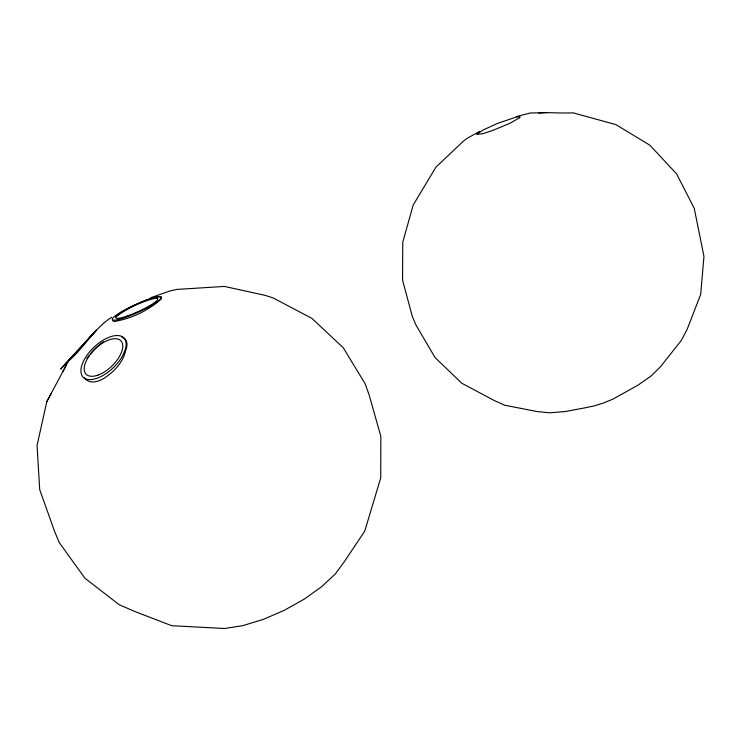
<?xml version="1.0" encoding="UTF-8"?>
<svg xmlns="http://www.w3.org/2000/svg" width="741" height="741" viewBox="0 0 741 741"><rect width="100%" height="100%" fill="white"/><g stroke="black" fill="none" stroke-linecap="round" stroke-linejoin="round"><path stroke-width="1.11" d="M111.632 317.268C94.014 328.485 84.094 347.742 68.431 361.182L46.766 401.724L37.05 445.563L39.718 489.644L54.334 530.723L59.16 542.44L84.974 578.258L119.079 604.637L134.482 611.371L171.801 625.728L224.718 628.488L242.752 625.645L263.12 619.457L284.192 610.362L304.264 599.108L321.751 586.622L335.34 573.904L344.148 561.937L364.729 531.186L380.744 477.797L380.818 436.273L369.24 395.305L365.137 383.736L343.231 347.733L311.97 318.417L273.234 297.993L265.167 295.363L224.421 286.434L176.664 289.416L169.541 291.102L150.664 297.752M66.097 365.554L63.087 371.213L63.504 370.435M46.766 401.724L51.379 393.138M96.404 330.134L89.967 337.303M64.708 364.637L63.337 366.239L66.042 363.386M92.171 334.858L93.764 333.015L88.661 338.442M66.885 362.229L60.679 369.138L68.709 360.524M64.819 364.452L69.876 358.922M87.012 340.564L91.921 335.191M68.339 360.571L73.489 354.958M83.501 344.417L88.448 339.017M72.581 355.912L77.453 350.623M79.657 348.613L84.335 343.528M77.249 350.808L82.01 345.621M79.843 348.446L70.895 358.19M81.491 346.223L86.512 340.73M85.317 342.064L95.543 331.005M67.014 362.395L72.016 356.94M93.996 332.737L95.737 331.171M115.661 316.898C126.868 308.312 139.864 302.143 153.257 297.799M479.825 131.277L466.747 138.576L463.181 141.383L435.977 167.096L413.2 204.988L402.78 242.14L402.548 280.052L412.246 316.194L415.896 324.929L435.041 357.533L461.708 383.199L493.951 400.372L504.704 405.225L537.503 411.625L549.748 412.811L565.466 411.524L584.89 407.846L594.078 405.938L603.711 402.937L613.057 399.056L637.945 385.181L651.33 375.826L660.481 366.767L681.34 340.388L687.213 329.217L700.708 294.344L703.95 256.358L694.234 208.332L676.589 173.857L649.885 145.217L615.938 124.627L573.228 112.864A22.832 1.538 0.8 0 1 549.961 112.66L530.463 112.965L516.227 116.633M156.453 297.048C158.083 296.659 162.538 296.085 161.177 298.984C148.265 310.711 131.064 318.75 113.919 321.548L112.854 320.751M538.679 112.965L547.423 112.512M84.567 377.901L85.586 379.531L88.92 381.356A27.732 16.506 -54.3 0 0 104.731 377.854C114.596 371.25 123.089 362.127 125.748 350.289A28.26 14.033 -35.9 0 0 121.774 336.988M86.854 358.505A28.075 10.402 -44.9 0 1 88.892 355.745M90.245 354.059A28.075 10.402 -44.9 0 1 98.942 345.232M99.711 344.584A28.075 10.402 -44.9 0 1 103.379 341.731M519.645 117.745L509.827 123.339L493.117 130.286L483.188 133.63L476.658 134.436L482.78 130.147L497.665 123.358L515.328 117.347L519.117 116.717L520.099 116.995L519.645 117.745M125.238 349.771L122.811 355.439A28.297 14.079 -43.8 0 1 84.641 378.373A28.297 14.079 -43.8 0 1 100.146 342.157A28.297 14.079 -43.8 0 1 125.238 349.771M157.351 296.835L153.192 297.817A26.991 4.057 -24.5 0 0 113.243 317.602A26.991 4.057 -24.5 0 0 140.447 311.201A26.991 4.057 -24.5 0 0 157.351 296.835M127.517 315.907A22.99 3.455 -24.5 0 0 157.768 298.845A22.99 3.455 -24.5 0 0 125.238 310.368A22.99 3.455 -24.5 0 0 127.517 315.907M98.053 375.085A24.11 11.986 -43.8 0 0 122.228 342.972A24.11 11.986 -43.8 0 0 90.18 354.476A24.11 11.986 -43.8 0 0 98.053 375.085"/></g></svg>
